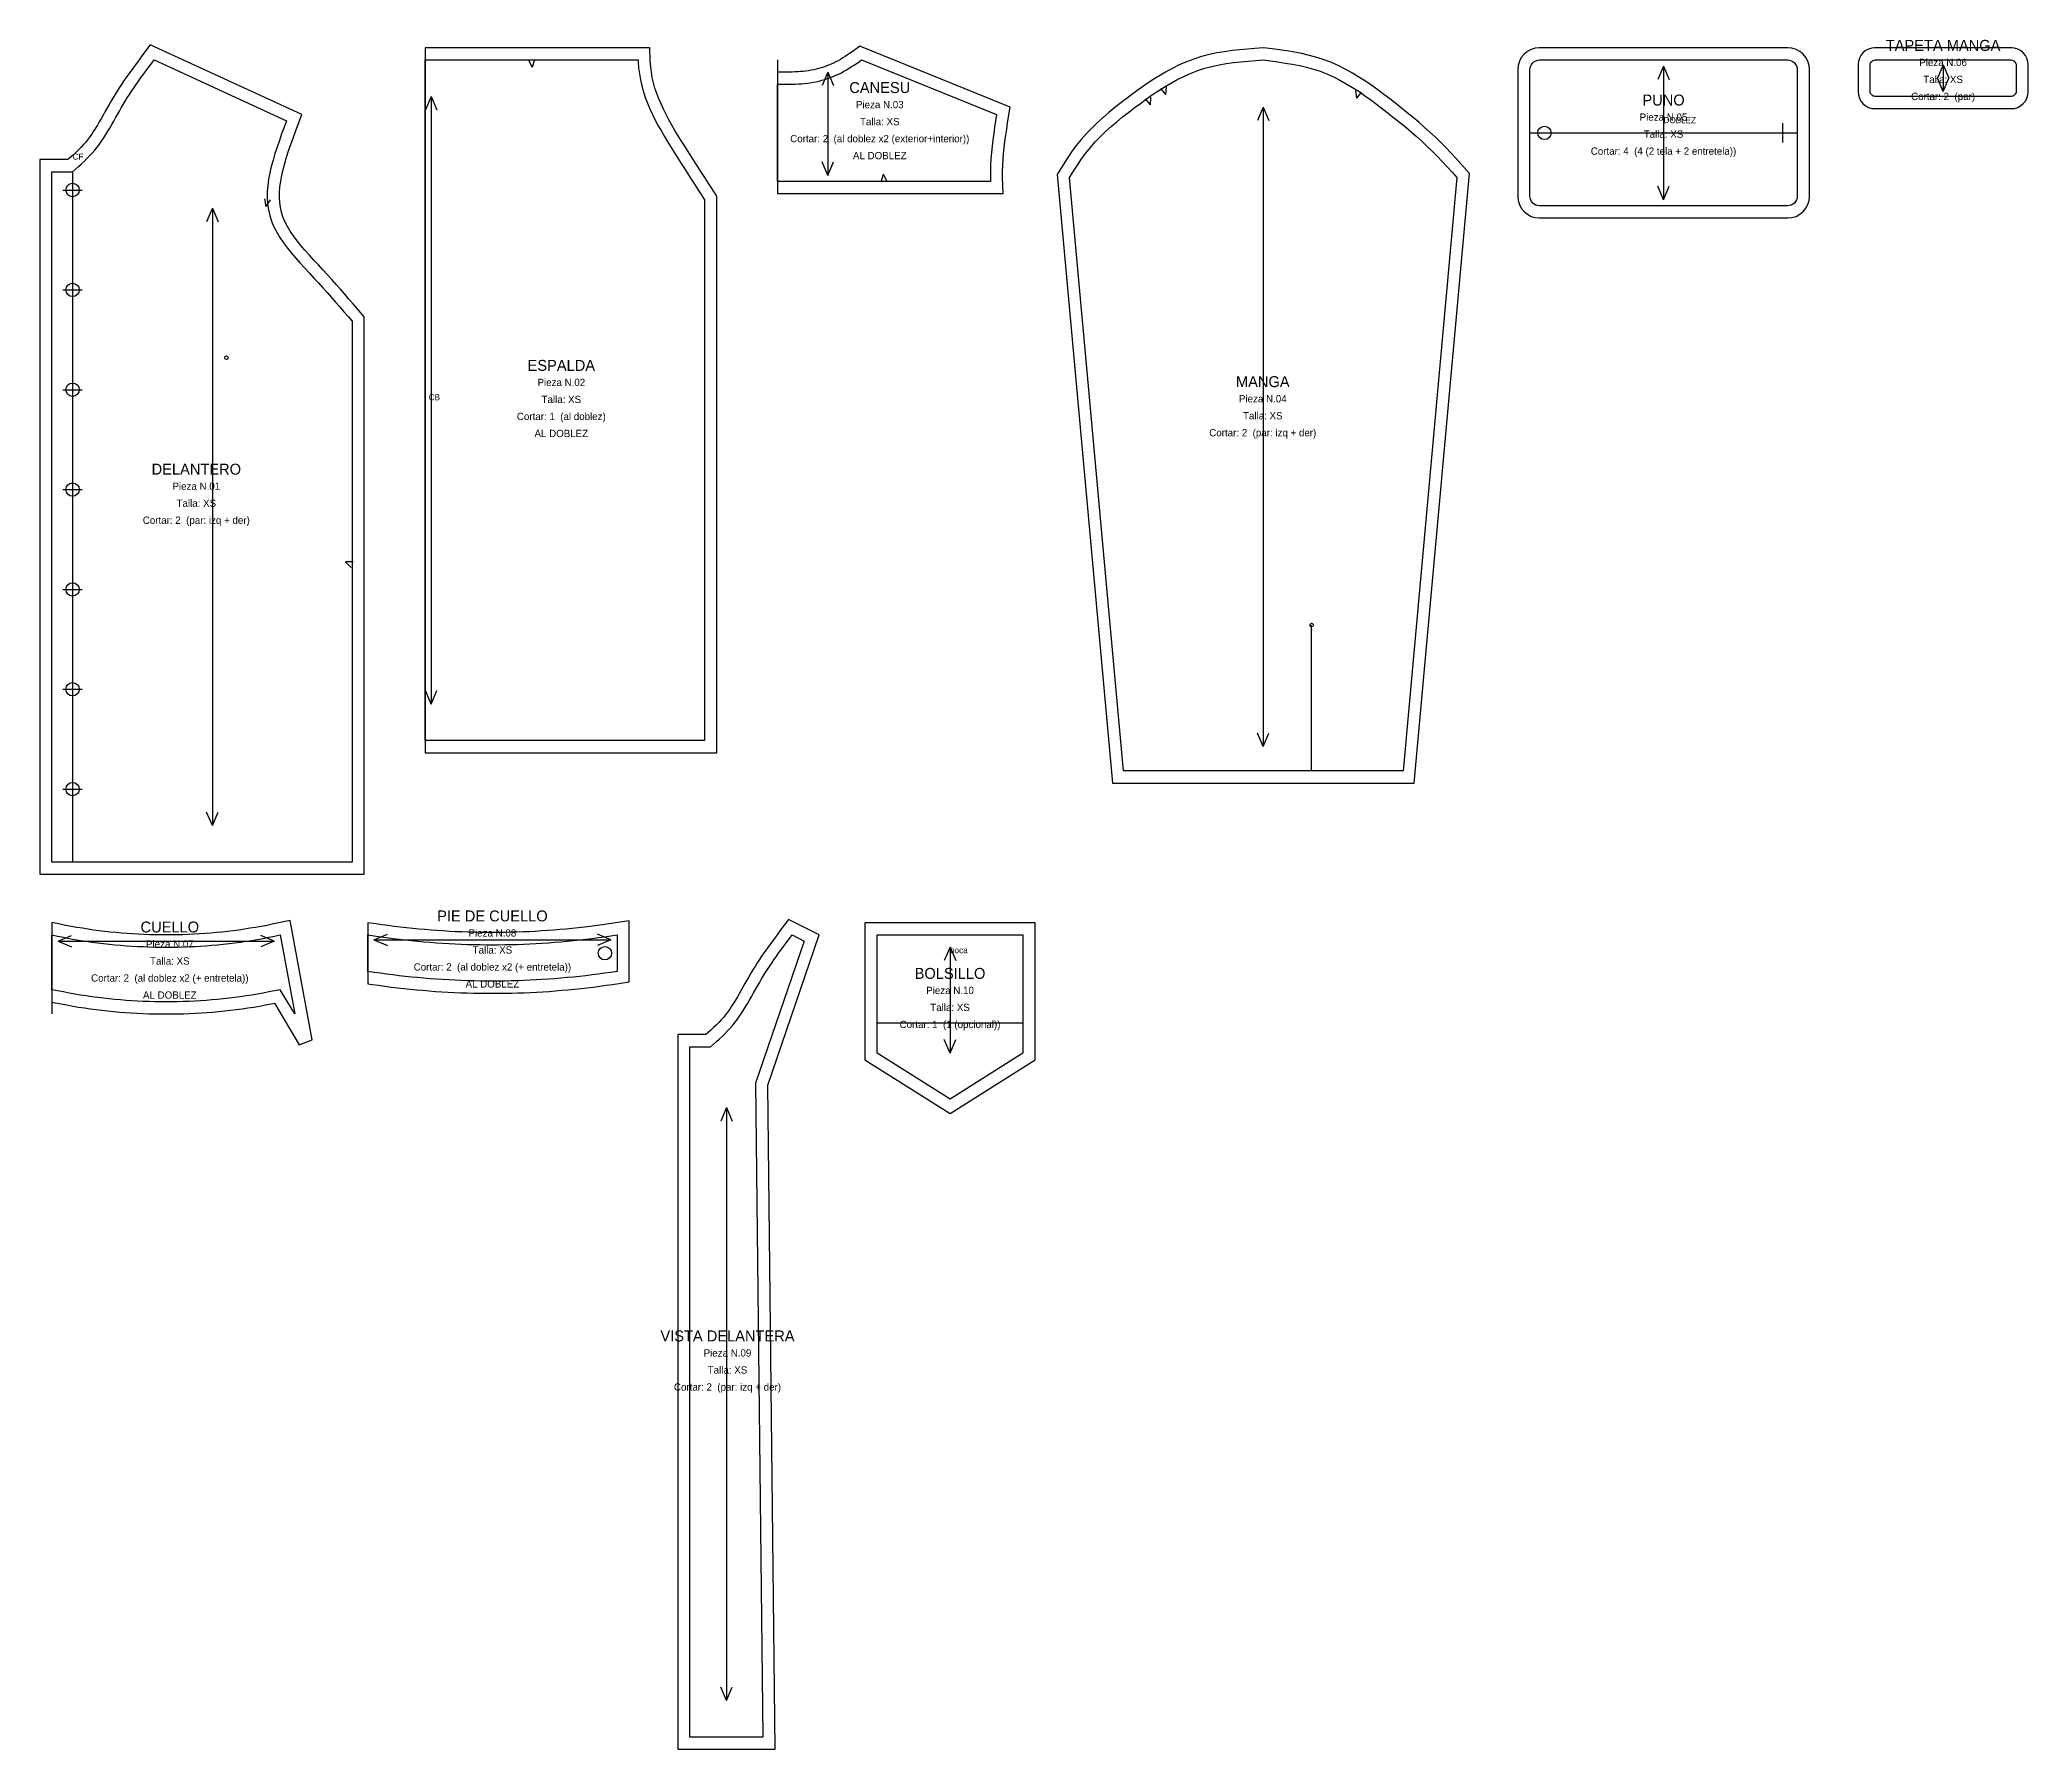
# Model space of a CAD drawing. Header units: centimetres. Extents: x -1 to 163, y -139 to 2.
import ezdxf
from ezdxf.enums import TextEntityAlignment as Align

# ---------------------------------------------------------------- set-up
doc = ezdxf.new("R2010")
doc.units = ezdxf.units.CM
for name, color, linetype in [('BOTONES', 30, 'Continuous'), ('CENTROS', 5, 'Continuous'), ('CONSTRUCCION', 8, 'Continuous'), ('CORTE', 1, 'Continuous'), ('COSTURA', 3, 'Continuous'), ('DOBLEZ', 6, 'Continuous'), ('HILO', 2, 'Continuous'), ('OJAL', 200, 'Continuous'), ('PIQUETES', 4, 'Continuous'), ('REFERENCIAS', 9, 'Continuous'), ('TEXTOS', 7, 'Continuous')]:
    doc.layers.add(name, color=color, linetype=linetype)

msp = doc.modelspace()

# ---------------------------------------------------------------- linework, layer by layer
at = {"layer": 'BOTONES'}
for centre in [(122.79, -6), (1.7, -10.7), (1.7, -18.92), (1.7, -27.13), (1.7, -35.35), (1.7, -43.57), (1.7, -51.78), (1.7, -60), (45.49, -73.5)]:
    msp.add_circle(centre, 0.55, dxfattribs=at)
at = {"layer": 'CENTROS'}
for centre in [(14.35, -24.5), (103.64, -46.5)]:
    msp.add_circle(centre, 0.15, dxfattribs=at)
at = {"layer": 'CONSTRUCCION'}
for p, q in [((121.59, -6), (143.59, -6)), ((1.7, -9.2), (1.7, -66)), ((103.64, -58.5), (103.64, -46.5)), ((67.89, -79.22), (79.89, -79.22))]:
    msp.add_line(p, q, dxfattribs=at)
at = {"layer": 'CORTE'}
for points in [[(-1, -67), (25.7, -67), (25.7, -21.13), (25.12, -20.45), (24.78, -20.06), (24.44, -19.67), (24.09, -19.27), (23.74, -18.87), (23.39, -18.47), (23.03, -18.07), (22.66, -17.67), (22.29, -17.27), (21.92, -16.86), (21.54, -16.46), (21.18, -16.06), (20.82, -15.66), (20.49, -15.26), (20.17, -14.87), (19.87, -14.47), (19.61, -14.08), (19.37, -13.69), (19.17, -13.3), (19.01, -12.91), (18.89, -12.53), (18.8, -12.14), (18.74, -11.74), (18.72, -11.32), (18.72, -10.89), (18.76, -10.44), (18.82, -9.97), (18.91, -9.5), (19.02, -9.01), (19.15, -8.51), (19.31, -8), (19.47, -7.48), (19.65, -6.96), (19.84, -6.43), (20.04, -5.89), (20.57, -4.48), (8.08, 1.25), (7.41, 0.34), (7.22, 0.09), (7.03, -0.17), (6.84, -0.43), (6.65, -0.69), (6.46, -0.95), (6.27, -1.22), (6.09, -1.48), (5.9, -1.75), (5.72, -2.02), (5.54, -2.3), (5.36, -2.58), (5.18, -2.86), (5.01, -3.14), (4.84, -3.43), (4.68, -3.71), (4.52, -4), (4.36, -4.28), (4.21, -4.55), (4.05, -4.83), (3.9, -5.1), (3.75, -5.36), (3.59, -5.62), (3.43, -5.86), (3.27, -6.11), (3.1, -6.34), (2.93, -6.56), (2.76, -6.78), (2.57, -6.99), (2.38, -7.2), (2.17, -7.41), (1.96, -7.62), (1.74, -7.82), (1.51, -8.03), (1.32, -8.2), (-1, -8.2), (-1, -67)], [(54.7, -11.2), (54.26, -10.53), (53.99, -10.11), (53.71, -9.68), (53.44, -9.25), (53.16, -8.83), (52.89, -8.4), (52.61, -7.97), (52.34, -7.54), (52.06, -7.1), (51.79, -6.67), (51.52, -6.23), (51.26, -5.8), (51, -5.36), (50.76, -4.93), (50.53, -4.49), (50.31, -4.06), (50.11, -3.62), (49.92, -3.19), (49.76, -2.75), (49.61, -2.32), (49.49, -1.88), (49.39, -1.45), (49.32, -1.01), (49.26, -0.56), (49.22, -0.1), (49.18, 1), (30.7, 1), (30.7, -57), (54.7, -57), (54.7, -11.2)], [(78.21, -9.64), (78.21, -9.16), (78.22, -8.69), (78.25, -8.2), (78.29, -7.71), (78.34, -7.21), (78.41, -6.71), (78.48, -6.2), (78.55, -5.69), (78.63, -5.17), (78.84, -3.87), (66.47, 1.13), (65.83, 0.68), (65.63, 0.54), (65.44, 0.41), (65.25, 0.29), (65.06, 0.17), (64.87, 0.05), (64.68, -0.06), (64.49, -0.16), (64.3, -0.25), (64.1, -0.34), (63.9, -0.43), (63.7, -0.51), (63.49, -0.58), (63.29, -0.65), (63.08, -0.71), (62.87, -0.76), (62.67, -0.81), (62.46, -0.85), (62.24, -0.88), (62.03, -0.91), (61.81, -0.94), (61.59, -0.96), (61.36, -0.97), (61.13, -0.98), (60.9, -0.99), (60.67, -1), (60.43, -1), (60.19, -1), (59.95, -1), (59.7, -1), (59.7, -11), (78.26, -11), (78.21, -9.64)], [(87.25, -59.5), (112.07, -59.5), (116.63, -9.33), (115.94, -8.56), (115.54, -8.11), (115.12, -7.66), (114.7, -7.22), (114.26, -6.78), (113.82, -6.35), (113.37, -5.93), (112.91, -5.53), (112.45, -5.13), (111.98, -4.73), (111.51, -4.34), (111.04, -3.96), (110.56, -3.59), (110.07, -3.21), (109.58, -2.84), (109.09, -2.47), (108.58, -2.11), (108.06, -1.75), (107.53, -1.41), (106.99, -1.08), (106.44, -0.77), (105.87, -0.49), (105.28, -0.22), (104.68, 0.01), (104.07, 0.21), (103.46, 0.38), (102.84, 0.52), (102.23, 0.64), (101.61, 0.74), (101, 0.83), (100.39, 0.91), (99.69, 1), (98.97, 0.95), (98.35, 0.9), (97.72, 0.84), (97.09, 0.77), (96.46, 0.68), (95.83, 0.58), (95.2, 0.44), (94.57, 0.28), (93.95, 0.08), (93.35, -0.15), (92.75, -0.41), (92.17, -0.7), (91.61, -1.01), (91.06, -1.33), (90.52, -1.67), (89.99, -2.03), (89.46, -2.39), (88.95, -2.76), (88.45, -3.14), (87.95, -3.52), (87.45, -3.91), (86.96, -4.31), (86.48, -4.72), (86.01, -5.15), (85.55, -5.6), (85.11, -6.06), (84.68, -6.54), (84.27, -7.05), (83.89, -7.57), (83.53, -8.1), (83.2, -8.63), (82.7, -9.43), (87.25, -59.5)], [(120.59, -11.25), (120.62, -11.55), (120.73, -11.89), (120.89, -12.2), (121.12, -12.48), (121.39, -12.7), (121.7, -12.87), (122.04, -12.97), (122.35, -13), (142.84, -13), (143.15, -12.97), (143.49, -12.87), (143.8, -12.7), (144.07, -12.48), (144.3, -12.2), (144.46, -11.89), (144.56, -11.55), (144.59, -11.25), (144.59, -0.75), (144.56, -0.45), (144.46, -0.11), (144.3, 0.2), (144.07, 0.48), (143.8, 0.7), (143.49, 0.87), (143.15, 0.97), (142.84, 1), (122.35, 1), (122.04, 0.97), (121.7, 0.87), (121.39, 0.7), (121.12, 0.48), (120.89, 0.2), (120.73, -0.11), (120.62, -0.45), (120.59, -0.75), (120.59, -11.25)], [(148.59, -2.65), (148.62, -2.87), (148.7, -3.14), (148.83, -3.38), (149, -3.59), (149.21, -3.77), (149.46, -3.9), (149.72, -3.98), (149.95, -4), (161.24, -4), (161.47, -3.98), (161.73, -3.9), (161.97, -3.77), (162.19, -3.59), (162.36, -3.38), (162.49, -3.14), (162.57, -2.87), (162.59, -2.65), (162.59, -0.35), (162.57, -0.13), (162.49, 0.14), (162.36, 0.38), (162.19, 0.59), (161.97, 0.77), (161.73, 0.9), (161.47, 0.98), (161.24, 1), (149.95, 1), (149.72, 0.98), (149.46, 0.9), (149.21, 0.77), (149, 0.59), (148.83, 0.38), (148.7, 0.14), (148.62, -0.13), (148.59, -0.35), (148.59, -2.65)], [(0.75, -77.67), (1.23, -77.76), (1.71, -77.85), (2.19, -77.93), (2.67, -78), (3.15, -78.07), (3.63, -78.13), (4.11, -78.19), (4.59, -78.24), (5.07, -78.29), (5.55, -78.34), (6.03, -78.37), (6.51, -78.41), (6.99, -78.44), (7.48, -78.46), (7.96, -78.48), (8.44, -78.49), (8.92, -78.5), (9.4, -78.5), (9.88, -78.5), (10.36, -78.49), (10.84, -78.48), (11.32, -78.46), (11.8, -78.44), (12.28, -78.41), (12.76, -78.37), (13.24, -78.34), (13.72, -78.29), (14.2, -78.24), (14.68, -78.19), (15.16, -78.13), (15.64, -78.07), (16.12, -78), (16.6, -77.93), (17.08, -77.85), (17.56, -77.76), (18.04, -77.67), (18.3, -77.62), (20.35, -81.04), (21.41, -80.64), (19.59, -70.81), (18.13, -71.12), (17.67, -71.21), (17.21, -71.29), (16.75, -71.37), (16.29, -71.45), (15.83, -71.52), (15.37, -71.59), (14.91, -71.65), (14.45, -71.7), (13.99, -71.76), (13.53, -71.8), (13.07, -71.84), (12.61, -71.88), (12.15, -71.91), (11.69, -71.94), (11.23, -71.96), (10.77, -71.98), (10.32, -71.99), (9.86, -72), (9.4, -72), (8.94, -72), (8.48, -71.99), (8.02, -71.98), (7.56, -71.96), (7.1, -71.94), (6.64, -71.91), (6.18, -71.88), (5.72, -71.84), (5.26, -71.8), (4.8, -71.76), (4.34, -71.7), (3.89, -71.65), (3.43, -71.59), (2.97, -71.52), (2.51, -71.45), (2.05, -71.37), (1.59, -71.29), (1.13, -71.21), (0.67, -71.12), (0, -70.98), (0, -77.52), (0.27, -77.58), (0.75, -77.67)], [(26.88, -76.14), (27.4, -76.21), (27.92, -76.28), (28.44, -76.34), (28.96, -76.4), (29.48, -76.46), (30, -76.51), (30.52, -76.55), (31.04, -76.6), (31.56, -76.64), (32.08, -76.67), (32.6, -76.7), (33.12, -76.73), (33.64, -76.75), (34.16, -76.77), (34.68, -76.78), (35.2, -76.79), (35.72, -76.8), (36.24, -76.8), (36.76, -76.8), (37.28, -76.79), (37.8, -76.78), (38.32, -76.77), (38.84, -76.75), (39.36, -76.73), (39.88, -76.7), (40.4, -76.67), (40.92, -76.64), (41.44, -76.6), (41.96, -76.55), (42.48, -76.51), (43, -76.46), (43.52, -76.4), (44.04, -76.34), (44.56, -76.28), (45.08, -76.21), (45.6, -76.14), (46.12, -76.07), (47.49, -75.86), (47.49, -70.84), (45.83, -71.09), (45.32, -71.16), (44.82, -71.23), (44.31, -71.3), (43.81, -71.36), (43.31, -71.41), (42.8, -71.47), (42.3, -71.52), (41.79, -71.56), (41.29, -71.6), (40.78, -71.64), (40.28, -71.67), (39.77, -71.7), (39.27, -71.73), (38.76, -71.75), (38.26, -71.77), (37.75, -71.78), (37.25, -71.79), (36.75, -71.8), (36.24, -71.8), (35.74, -71.8), (35.23, -71.79), (34.73, -71.78), (34.22, -71.77), (33.72, -71.75), (33.21, -71.73), (32.71, -71.7), (32.2, -71.67), (31.7, -71.64), (31.2, -71.6), (30.69, -71.56), (30.19, -71.52), (29.68, -71.47), (29.18, -71.41), (28.67, -71.36), (28.17, -71.3), (27.66, -71.23), (27.16, -71.16), (26.65, -71.09), (25.99, -70.99), (25.99, -76.01), (26.36, -76.07), (26.88, -76.14)], [(51.49, -139), (59.5, -139), (58.89, -84.36), (63.12, -72), (60.59, -70.73), (59.9, -71.66), (59.71, -71.91), (59.52, -72.17), (59.33, -72.43), (59.14, -72.69), (58.95, -72.95), (58.76, -73.22), (58.57, -73.48), (58.39, -73.75), (58.21, -74.02), (58.02, -74.3), (57.85, -74.58), (57.67, -74.86), (57.5, -75.14), (57.33, -75.43), (57.17, -75.71), (57.01, -76), (56.85, -76.28), (56.7, -76.55), (56.54, -76.83), (56.39, -77.1), (56.23, -77.36), (56.08, -77.62), (55.92, -77.86), (55.76, -78.11), (55.59, -78.34), (55.42, -78.56), (55.24, -78.78), (55.06, -78.99), (54.86, -79.2), (54.66, -79.41), (54.44, -79.62), (54.22, -79.82), (54, -80.03), (53.81, -80.2), (51.49, -80.2), (51.49, -139)], [(66.89, -82.27), (73.89, -86.68), (80.89, -82.27), (80.89, -71), (66.89, -71), (66.89, -82.27)]]:
    msp.add_lwpolyline(points, close=True, dxfattribs=at)
at = {"layer": 'COSTURA'}
for points in [[(0, -9.2), (1.7, -9.2), (1.94, -8.99), (2.18, -8.77), (2.41, -8.56), (2.65, -8.34), (2.87, -8.12), (3.1, -7.9), (3.31, -7.66), (3.52, -7.43), (3.72, -7.18), (3.91, -6.93), (4.09, -6.67), (4.27, -6.41), (4.44, -6.14), (4.6, -5.87), (4.77, -5.6), (4.92, -5.32), (5.08, -5.04), (5.24, -4.76), (5.39, -4.49), (5.55, -4.21), (5.71, -3.93), (5.87, -3.65), (6.03, -3.38), (6.2, -3.11), (6.37, -2.84), (6.55, -2.58), (6.73, -2.32), (6.91, -2.05), (7.09, -1.79), (7.27, -1.53), (7.46, -1.28), (7.64, -1.02), (7.83, -0.76), (8.02, -0.51), (8.21, -0.25), (8.4, 0), (19.31, -5), (19.11, -5.54), (18.9, -6.09), (18.71, -6.63), (18.52, -7.17), (18.35, -7.7), (18.19, -8.24), (18.05, -8.77), (17.93, -9.29), (17.83, -9.81), (17.76, -10.33), (17.72, -10.84), (17.72, -11.34), (17.74, -11.83), (17.81, -12.32), (17.92, -12.8), (18.07, -13.26), (18.27, -13.72), (18.5, -14.17), (18.76, -14.61), (19.06, -15.05), (19.38, -15.48), (19.71, -15.9), (20.07, -16.32), (20.43, -16.73), (20.81, -17.14), (21.18, -17.54), (21.56, -17.94), (21.92, -18.34), (22.29, -18.74), (22.64, -19.14), (22.99, -19.54), (23.34, -19.93), (23.68, -20.32), (24.02, -20.72), (24.36, -21.11), (24.7, -21.5), (24.7, -66), (0, -66)], [(30.7, 0), (48.22, 0), (48.23, -0.16), (48.27, -0.66), (48.33, -1.15), (48.41, -1.64), (48.52, -2.13), (48.66, -2.61), (48.82, -3.09), (49, -3.56), (49.19, -4.03), (49.41, -4.49), (49.64, -4.95), (49.88, -5.41), (50.14, -5.86), (50.4, -6.31), (50.67, -6.75), (50.94, -7.2), (51.22, -7.64), (51.5, -8.07), (51.77, -8.51), (52.05, -8.94), (52.32, -9.37), (52.6, -9.8), (52.87, -10.22), (53.15, -10.65), (53.42, -11.07), (53.7, -11.5), (53.7, -56), (30.7, -56)], [(59.7, -2), (59.95, -2), (60.19, -2), (60.44, -2), (60.68, -2), (60.93, -1.99), (61.17, -1.98), (61.42, -1.97), (61.66, -1.95), (61.91, -1.93), (62.15, -1.9), (62.39, -1.87), (62.63, -1.83), (62.87, -1.79), (63.11, -1.73), (63.35, -1.67), (63.58, -1.6), (63.82, -1.53), (64.05, -1.44), (64.28, -1.35), (64.5, -1.26), (64.73, -1.16), (64.95, -1.05), (65.16, -0.93), (65.38, -0.81), (65.59, -0.68), (65.79, -0.55), (66, -0.42), (66.2, -0.28), (66.4, -0.14), (66.6, 0), (77.72, -4.5), (77.64, -5.02), (77.56, -5.54), (77.49, -6.06), (77.41, -6.58), (77.35, -7.1), (77.3, -7.61), (77.25, -8.13), (77.22, -8.64), (77.21, -9.15), (77.21, -9.66), (77.22, -10), (59.7, -10)], [(83.72, -9.68), (84.04, -9.16), (84.37, -8.65), (84.71, -8.14), (85.06, -7.66), (85.44, -7.19), (85.84, -6.74), (86.26, -6.3), (86.69, -5.88), (87.14, -5.48), (87.61, -5.08), (88.08, -4.69), (88.56, -4.31), (89.05, -3.94), (89.55, -3.57), (90.04, -3.21), (90.55, -2.85), (91.06, -2.51), (91.58, -2.19), (92.1, -1.88), (92.63, -1.59), (93.18, -1.32), (93.73, -1.08), (94.28, -0.87), (94.85, -0.68), (95.43, -0.53), (96.02, -0.41), (96.62, -0.3), (97.22, -0.22), (97.82, -0.15), (98.43, -0.1), (99.05, -0.05), (99.66, 0), (100.26, -0.08), (100.86, -0.16), (101.46, -0.25), (102.05, -0.35), (102.63, -0.46), (103.21, -0.59), (103.79, -0.75), (104.35, -0.93), (104.9, -1.15), (105.44, -1.39), (105.97, -1.66), (106.49, -1.95), (107, -2.26), (107.51, -2.58), (108, -2.93), (108.5, -3.28), (108.98, -3.64), (109.46, -4.01), (109.94, -4.37), (110.41, -4.75), (110.88, -5.12), (111.35, -5.5), (111.8, -5.89), (112.25, -6.28), (112.7, -6.67), (113.13, -7.08), (113.56, -7.49), (113.98, -7.91), (114.39, -8.34), (114.8, -8.78), (115.2, -9.23), (115.59, -9.68), (111.16, -58.5), (88.16, -58.5)], [(121.59, -0.8), (121.61, -0.64), (121.66, -0.49), (121.73, -0.36), (121.83, -0.23), (121.95, -0.13), (122.09, -0.06), (122.24, -0.02), (122.39, 0), (142.79, 0), (142.95, -0.02), (143.1, -0.06), (143.24, -0.13), (143.36, -0.23), (143.46, -0.36), (143.53, -0.49), (143.58, -0.64), (143.59, -0.8), (143.59, -11.2), (143.58, -11.36), (143.53, -11.51), (143.46, -11.64), (143.36, -11.77), (143.24, -11.87), (143.1, -11.94), (142.95, -11.98), (142.79, -12), (122.39, -12), (122.24, -11.98), (122.09, -11.94), (121.95, -11.87), (121.83, -11.77), (121.73, -11.64), (121.66, -11.51), (121.61, -11.36), (121.59, -11.2)], [(149.59, -0.4), (149.6, -0.32), (149.62, -0.25), (149.66, -0.18), (149.71, -0.12), (149.77, -0.07), (149.84, -0.03), (149.92, -0.01), (149.99, 0), (161.19, 0), (161.27, -0.01), (161.35, -0.03), (161.42, -0.07), (161.48, -0.12), (161.53, -0.18), (161.56, -0.25), (161.59, -0.32), (161.59, -0.4), (161.59, -2.6), (161.59, -2.68), (161.56, -2.75), (161.53, -2.82), (161.48, -2.88), (161.42, -2.93), (161.35, -2.97), (161.27, -2.99), (161.19, -3), (149.99, -3), (149.92, -2.99), (149.84, -2.97), (149.77, -2.93), (149.71, -2.88), (149.66, -2.82), (149.62, -2.75), (149.6, -2.68), (149.59, -2.6)], [(0, -72), (0.47, -72.1), (0.94, -72.19), (1.41, -72.28), (1.88, -72.36), (2.35, -72.44), (2.82, -72.51), (3.29, -72.58), (3.76, -72.64), (4.23, -72.7), (4.7, -72.75), (5.17, -72.8), (5.64, -72.84), (6.11, -72.88), (6.58, -72.91), (7.05, -72.94), (7.52, -72.96), (7.99, -72.98), (8.46, -72.99), (8.93, -73), (9.4, -73), (9.87, -73), (10.34, -72.99), (10.81, -72.98), (11.28, -72.96), (11.75, -72.94), (12.22, -72.91), (12.69, -72.88), (13.16, -72.84), (13.63, -72.8), (14.1, -72.75), (14.57, -72.7), (15.04, -72.64), (15.51, -72.58), (15.97, -72.51), (16.44, -72.44), (16.91, -72.36), (17.38, -72.28), (17.85, -72.19), (18.32, -72.1), (18.79, -72), (19.99, -78.5), (18.79, -76.5), (18.32, -76.6), (17.85, -76.69), (17.38, -76.78), (16.91, -76.86), (16.44, -76.94), (15.97, -77.01), (15.51, -77.08), (15.04, -77.14), (14.57, -77.2), (14.1, -77.25), (13.63, -77.3), (13.16, -77.34), (12.69, -77.38), (12.22, -77.41), (11.75, -77.44), (11.28, -77.46), (10.81, -77.48), (10.34, -77.49), (9.87, -77.5), (9.4, -77.5), (8.93, -77.5), (8.46, -77.49), (7.99, -77.48), (7.52, -77.46), (7.05, -77.44), (6.58, -77.41), (6.11, -77.38), (5.64, -77.34), (5.17, -77.3), (4.7, -77.25), (4.23, -77.2), (3.76, -77.14), (3.29, -77.08), (2.82, -77.01), (2.35, -76.94), (1.88, -76.86), (1.41, -76.78), (0.94, -76.69), (0.47, -76.6), (0, -76.5)], [(25.99, -72), (26.51, -72.08), (27.02, -72.15), (27.53, -72.22), (28.04, -72.29), (28.56, -72.35), (29.07, -72.41), (29.58, -72.46), (30.09, -72.51), (30.61, -72.56), (31.12, -72.6), (31.63, -72.64), (32.14, -72.67), (32.65, -72.7), (33.17, -72.73), (33.68, -72.75), (34.19, -72.77), (34.7, -72.78), (35.22, -72.79), (35.73, -72.8), (36.24, -72.8), (36.75, -72.8), (37.27, -72.79), (37.78, -72.78), (38.29, -72.77), (38.8, -72.75), (39.32, -72.73), (39.83, -72.7), (40.34, -72.67), (40.85, -72.64), (41.36, -72.6), (41.88, -72.56), (42.39, -72.51), (42.9, -72.46), (43.41, -72.41), (43.93, -72.35), (44.44, -72.29), (44.95, -72.22), (45.46, -72.15), (45.98, -72.08), (46.49, -72), (46.49, -75), (45.98, -75.08), (45.46, -75.15), (44.95, -75.22), (44.44, -75.29), (43.93, -75.35), (43.41, -75.41), (42.9, -75.46), (42.39, -75.51), (41.88, -75.56), (41.36, -75.6), (40.85, -75.64), (40.34, -75.67), (39.83, -75.7), (39.32, -75.73), (38.8, -75.75), (38.29, -75.77), (37.78, -75.78), (37.27, -75.79), (36.75, -75.8), (36.24, -75.8), (35.73, -75.8), (35.22, -75.79), (34.7, -75.78), (34.19, -75.77), (33.68, -75.75), (33.17, -75.73), (32.65, -75.7), (32.14, -75.67), (31.63, -75.64), (31.12, -75.6), (30.61, -75.56), (30.09, -75.51), (29.58, -75.46), (29.07, -75.41), (28.56, -75.35), (28.04, -75.29), (27.53, -75.22), (27.02, -75.15), (26.51, -75.08), (25.99, -75)], [(52.49, -81.2), (54.19, -81.2), (54.43, -80.99), (54.67, -80.77), (54.9, -80.56), (55.13, -80.34), (55.36, -80.12), (55.58, -79.9), (55.8, -79.66), (56.01, -79.43), (56.21, -79.18), (56.4, -78.93), (56.58, -78.67), (56.76, -78.41), (56.93, -78.14), (57.09, -77.87), (57.25, -77.6), (57.41, -77.32), (57.57, -77.04), (57.72, -76.76), (57.88, -76.49), (58.04, -76.21), (58.2, -75.93), (58.36, -75.65), (58.52, -75.38), (58.69, -75.11), (58.86, -74.84), (59.04, -74.58), (59.22, -74.32), (59.39, -74.05), (59.58, -73.79), (59.76, -73.53), (59.95, -73.28), (60.13, -73.02), (60.32, -72.76), (60.51, -72.51), (60.7, -72.25), (60.89, -72), (61.89, -72.5), (57.89, -84.2), (58.49, -138), (52.49, -138)], [(67.89, -72), (79.89, -72), (79.89, -81.72), (73.89, -85.5), (67.89, -81.72)]]:
    msp.add_lwpolyline(points, close=True, dxfattribs=at)
at = {"layer": 'DOBLEZ'}
for p, q in [((30.7, 0), (30.7, -56)), ((59.7, 0), (59.7, -10)), ((0, -72), (0, -78.5)), ((25.99, -72), (25.99, -75.8))]:
    msp.add_line(p, q, dxfattribs=at)
at = {"layer": 'HILO'}
for p, q in [((63.84, -1), (63.37, -2.11)), ((63.84, -1), (63.84, -9.5)), ((63.84, -1), (64.31, -2.11)), ((132.59, -0.5), (132.13, -1.61)), ((132.59, -0.5), (132.59, -11.5)), ((132.59, -0.5), (133.06, -1.61)), ((155.59, -0.4), (155.13, -1.51)), ((155.59, -2.6), (155.13, -1.49)), ((155.59, -0.4), (155.59, -2.6)), ((155.59, -0.4), (156.06, -1.51)), ((155.59, -2.6), (156.06, -1.49)), ((31.2, -3), (30.73, -4.11)), ((31.2, -3), (31.2, -53)), ((31.2, -3), (31.67, -4.11)), ((99.66, -3.87), (99.19, -4.98)), ((99.66, -3.87), (99.66, -56.5)), ((99.66, -3.87), (100.13, -4.98)), ((63.84, -9.5), (63.37, -8.39)), ((63.84, -9.5), (64.31, -8.39)), ((132.59, -11.5), (132.13, -10.39)), ((132.59, -11.5), (133.06, -10.39)), ((13.2, -12.2), (12.73, -13.31)), ((13.2, -12.2), (13.2, -63)), ((13.2, -12.2), (13.67, -13.31)), ((31.2, -53), (30.73, -51.89)), ((31.2, -53), (31.67, -51.89)), ((99.66, -56.5), (99.19, -55.39)), ((99.66, -56.5), (100.13, -55.39)), ((13.2, -63), (12.73, -61.89)), ((13.2, -63), (13.67, -61.89)), ((26.49, -72.4), (27.6, -71.93)), ((45.99, -72.4), (44.88, -71.93)), ((0.5, -72.5), (1.61, -72.03)), ((0.5, -72.5), (18.29, -72.5)), ((0.5, -72.5), (1.61, -72.97)), ((18.29, -72.5), (17.19, -72.03)), ((18.29, -72.5), (17.19, -72.97)), ((26.49, -72.4), (45.99, -72.4)), ((26.49, -72.4), (27.6, -72.87)), ((45.99, -72.4), (44.88, -72.87)), ((73.89, -73), (73.42, -74.11)), ((73.89, -73), (73.89, -81.72)), ((73.89, -73), (74.36, -74.11)), ((73.89, -81.72), (73.42, -80.61)), ((73.89, -81.72), (74.36, -80.61)), ((55.49, -86.2), (55.02, -87.31)), ((55.49, -86.2), (55.49, -135)), ((55.49, -86.2), (55.96, -87.31)), ((55.49, -135), (55.02, -133.89)), ((55.49, -135), (55.96, -133.89))]:
    msp.add_line(p, q, dxfattribs=at)
at = {"layer": 'OJAL'}
for p, q in [((142.39, -5.2), (142.39, -6.8)), ((0.9, -10.7), (2.5, -10.7)), ((0.9, -18.92), (2.5, -18.92)), ((0.9, -27.13), (2.5, -27.13)), ((0.9, -35.35), (2.5, -35.35)), ((0.9, -43.57), (2.5, -43.57)), ((0.9, -51.78), (2.5, -51.78)), ((0.9, -60), (2.5, -60))]:
    msp.add_line(p, q, dxfattribs=at)
at = {"layer": 'PIQUETES'}
for p, q in [((39.7, 0.02), (39.51, -0.6)), ((39.22, -0.02), (39.51, -0.6)), ((89.93, -3.21), (90.36, -3.69)), ((90.38, -3.05), (90.36, -3.69)), ((91.21, -2.34), (91.62, -2.85)), ((91.67, -2.2), (91.62, -2.85)), ((107.26, -2.51), (107.32, -3.15)), ((107.72, -2.64), (107.32, -3.15)), ((68.22, -10.02), (68.41, -9.4)), ((68.7, -9.98), (68.41, -9.4)), ((17.49, -11.42), (17.59, -12.05)), ((17.96, -11.52), (17.59, -12.05)), ((24.61, -41.75), (24.14, -41.3)), ((24.79, -41.3), (24.14, -41.3))]:
    msp.add_line(p, q, dxfattribs=at)

# ---------------------------------------------------------------- texts
at = {"layer": 'REFERENCIAS'}
for s, p in [('DOBLEZ', (132.59, -5.2)), ('CF', (1.7, -8.2)), ('CB', (31, -28)), ('boca', (73.89, -73.5))]:
    msp.add_text(s, height=0.5, dxfattribs=at).set_placement(p)
at = {"layer": 'TEXTOS'}
for s, height, p in [('TAPETA MANGA', 0.9, (155.59, 1.2)), ('Pieza N.06', 0.6, (155.59, -0.2)), ('Talla: XS', 0.6, (155.59, -1.6)), ('CANESU', 0.9, (68.11, -2.27)), ('PUNO', 0.9, (132.59, -3.3)), ('Cortar: 2  (par)', 0.6, (155.59, -3)), ('Pieza N.03', 0.6, (68.11, -3.67)), ('Talla: XS', 0.6, (68.11, -5.07)), ('Pieza N.05', 0.6, (132.59, -4.7)), ('Cortar: 2  (al doblez x2 (exterior+interior))', 0.6, (68.11, -6.47)), ('Talla: XS', 0.6, (132.59, -6.1)), ('AL DOBLEZ', 0.6, (68.11, -7.87)), ('Cortar: 4  (4 (2 tela + 2 entretela))', 0.6, (132.59, -7.5)), ('ESPALDA', 0.9, (41.91, -25.13)), ('MANGA', 0.9, (99.62, -26.47)), ('Pieza N.02', 0.6, (41.91, -26.53)), ('Talla: XS', 0.6, (41.91, -27.93)), ('Pieza N.04', 0.6, (99.62, -27.87)), ('Cortar: 1  (al doblez)', 0.6, (41.91, -29.33)), ('Talla: XS', 0.6, (99.62, -29.27)), ('AL DOBLEZ', 0.6, (41.91, -30.73)), ('Cortar: 2  (par: izq + der)', 0.6, (99.62, -30.67)), ('DELANTERO', 0.9, (11.88, -33.67)), ('Pieza N.01', 0.6, (11.88, -35.07)), ('Cortar: 2  (par: izq + der)', 0.6, (11.88, -37.87)), ('Talla: XS', 0.6, (11.88, -36.47)), ('PIE DE CUELLO', 0.9, (36.24, -70.43)), ('CUELLO', 0.9, (9.7, -71.34)), ('Pieza N.08', 0.6, (36.24, -71.83)), ('Pieza N.07', 0.6, (9.7, -72.74)), ('Talla: XS', 0.6, (36.24, -73.23)), ('Cortar: 2  (al doblez x2 (+ entretela))', 0.6, (9.7, -75.54)), ('Talla: XS', 0.6, (9.7, -74.14)), ('Cortar: 2  (al doblez x2 (+ entretela))', 0.6, (36.24, -74.63)), ('BOLSILLO', 0.9, (73.89, -75.16)), ('AL DOBLEZ', 0.6, (9.7, -76.94)), ('AL DOBLEZ', 0.6, (36.24, -76.03)), ('Pieza N.10', 0.6, (73.89, -76.56)), ('Talla: XS', 0.6, (73.89, -77.96)), ('Cortar: 1  (1 (opcional))', 0.6, (73.89, -79.36)), ('VISTA DELANTERA', 0.9, (55.58, -104.99)), ('Pieza N.09', 0.6, (55.58, -106.39)), ('Talla: XS', 0.6, (55.58, -107.79)), ('Cortar: 2  (par: izq + der)', 0.6, (55.58, -109.19))]:
    msp.add_text(s, height=height, dxfattribs=at).set_placement(p, align=Align.MIDDLE_CENTER)

doc.saveas('drawing.dxf')
